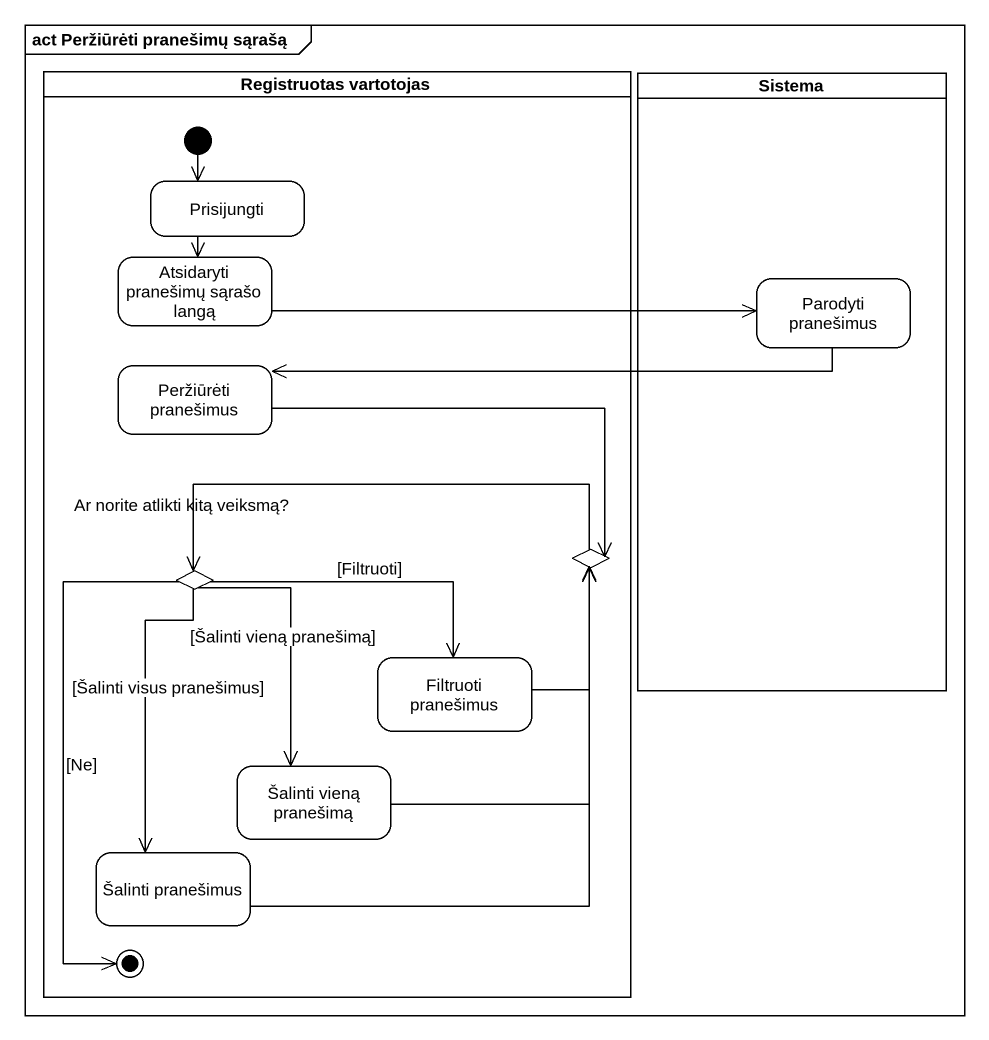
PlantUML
@startuml
mainframe act Peržiūrėti pranešimų sąrašą
hide empty description
state "Registruotas vartotojas" as Registruotas_vartotojas <<partition>> {
  state Prisijungti
  state "Atsidaryti pranešimų sąrašo langą" as Atsidaryti_pranešimų_sąrašo
  state "Peržiūrėti pranešimus" as Peržiūrėti_pranešimus
  state "Ar norite atlikti kitą veiksmą?" as Ar_norite_atlikti_kitą <<choice>>
  state choice1 <<choice>>
  state "Filtruoti pranešimus" as Filtruoti_pranešimus
  state "Šalinti vieną pranešimą" as Šalinti_vieną_pranešimą
  state "Šalinti pranešimus" as Šalinti_pranešimus
  [*] --> Prisijungti
  Ar_norite_atlikti_kitą --> [*] : [Ne]
}
state Sistema <<partition>> {
  state "Parodyti pranešimus" as Parodyti_pranešimus
}
Prisijungti --> Atsidaryti_pranešimų_sąrašo
Atsidaryti_pranešimų_sąrašo -right-> Parodyti_pranešimus
Parodyti_pranešimus -left-> Peržiūrėti_pranešimus
Peržiūrėti_pranešimus -right-> choice1
Ar_norite_atlikti_kitą -right-> Filtruoti_pranešimus : [Filtruoti]
Ar_norite_atlikti_kitą --> Šalinti_vieną_pranešimą : [Šalinti vieną pranešimą]
Ar_norite_atlikti_kitą --> Šalinti_pranešimus : [Šalinti visus pranešimus]
choice1 -left-> Ar_norite_atlikti_kitą
Filtruoti_pranešimus -up-> choice1
Šalinti_vieną_pranešimą -up-> choice1
Šalinti_pranešimus -up-> choice1
@enduml
